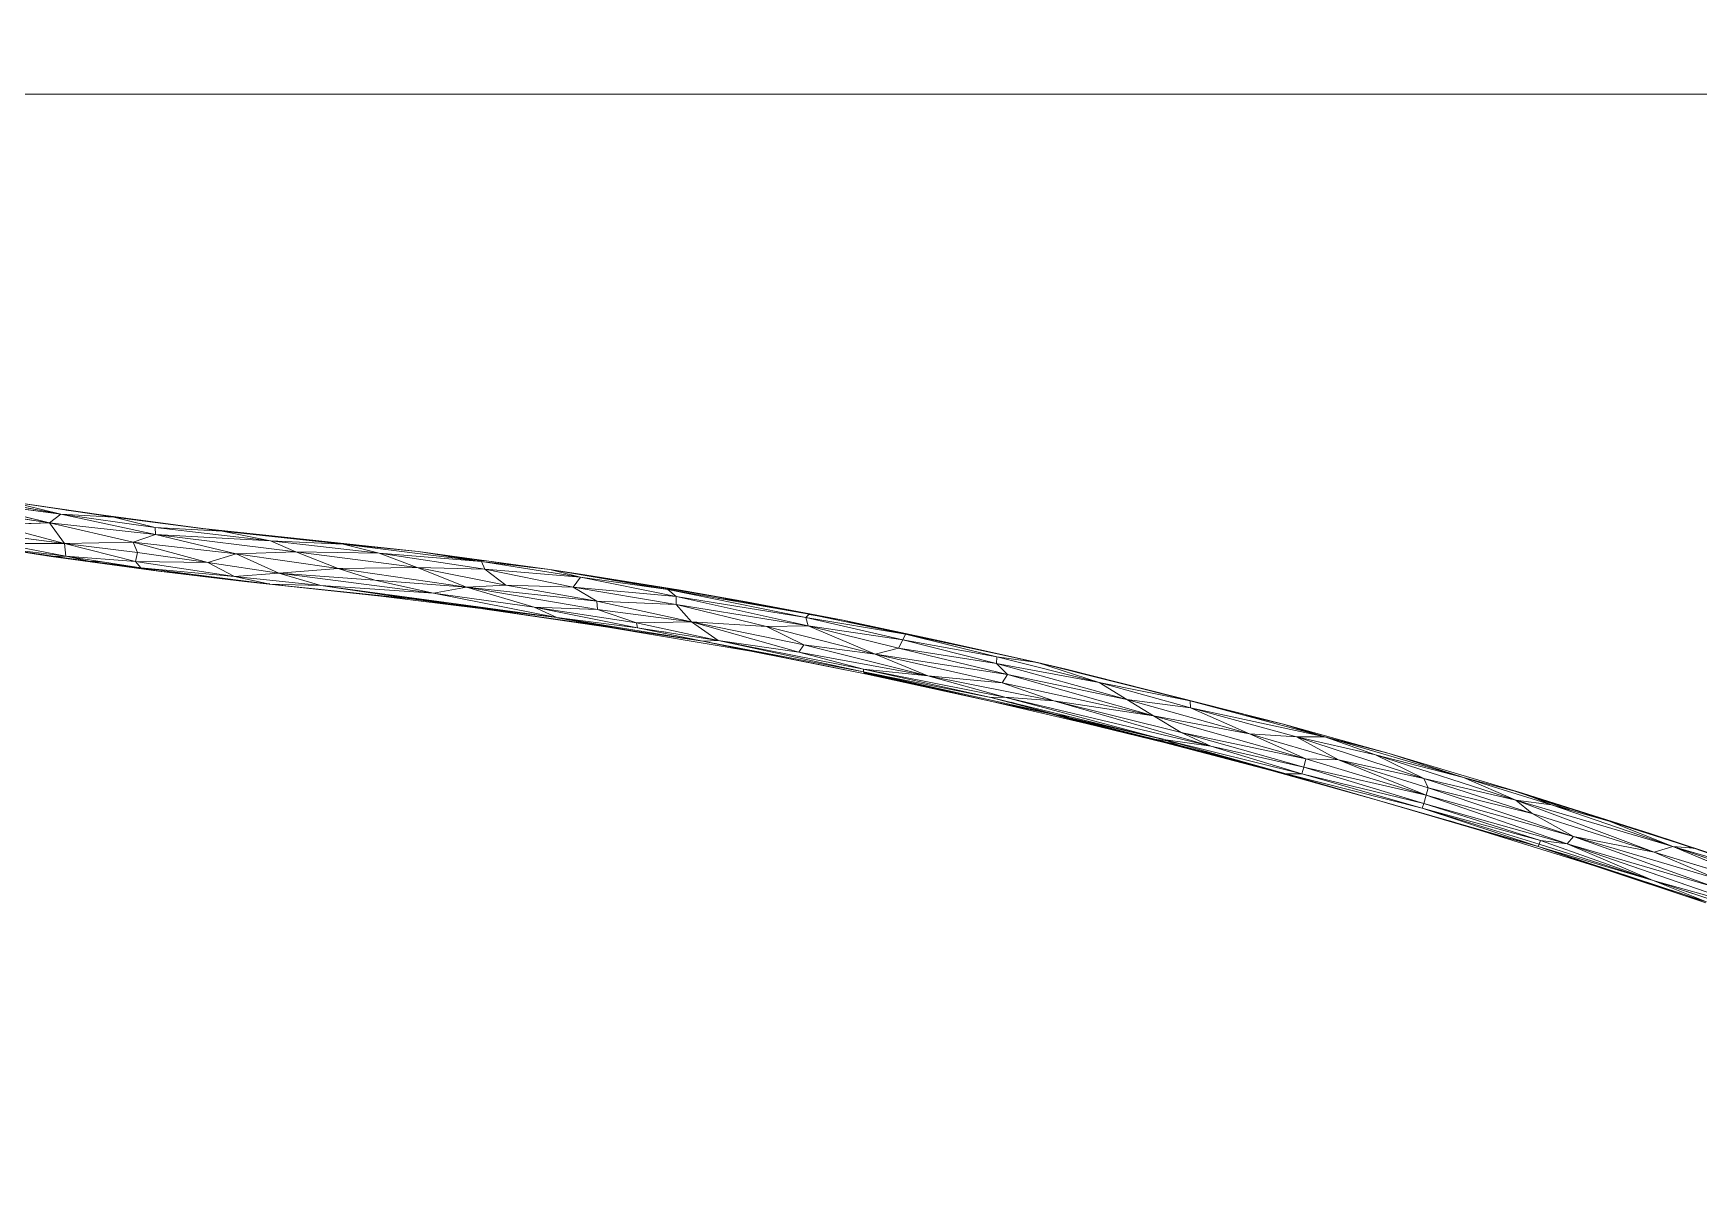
# Model space of a CAD drawing. Header units: inches. Extents: x -1767 to 184, y -1065 to 157.
# Drawn here: x -700.45 to -691.51, y -221.86 to -215.67 of the extents above; entities that cross this region are included whole.
import ezdxf

# ---------------------------------------------------------------- set-up
doc = ezdxf.new("R2010")
doc.units = ezdxf.units.IN
doc.header["$MEASUREMENT"] = 0
for name, color, linetype, lineweight in [('A-DETL-GENF', 92, 'Continuous', 9), ('E-LITE-EQPM', 33, 'Continuous', 9), ('G-IMPT', 8, 'Continuous', 9)]:
    doc.layers.add(name, color=color, linetype=linetype, lineweight=lineweight)

# ---------------------------------------------------------------- blocks, each defined once
blk = doc.blocks.new('flos_pendant16 - flos_pendant - 3D View - _3D__dwg_FLOS_AIM_Pendant_Lamps_dwg-2425-_3D_-5700993-FIRST FLOOR')
at = {"layer": 'G-IMPT'}
for p, q in [((12.507, -5.265), (11.225, -5.028)), ((12.364, -5.372), (11.099, -5.182)), ((12.364, -5.372), (11.17, -5.083)), ((12.507, -5.265), (11.17, -5.083)), ((13.048, -5.276), (11.858, -5.105)), ((13.175, -5.303), (11.858, -5.105)), ((12.507, -5.265), (11.858, -5.105)), ((12.507, -5.265), (11.858, -5.105)), ((13.048, -5.276), (12.574, -5.213)), ((13.048, -5.276), (12.574, -5.213)), ((12.364, -5.372), (11.671, -5.397)), ((12.553, -5.633), (11.671, -5.397)), ((12.553, -5.633), (11.671, -5.397)), ((12.364, -5.372), (12.507, -5.265)), ((12.507, -5.265), (12.364, -5.372)), ((13.703, -5.518), (12.364, -5.372)), ((13.419, -5.617), (12.364, -5.372)), ((12.364, -5.372), (12.553, -5.633)), ((13.419, -5.617), (12.364, -5.372)), ((12.364, -5.372), (12.553, -5.633)), ((12.364, -5.372), (13.703, -5.518)), ((13.703, -5.518), (12.507, -5.265)), ((13.697, -5.43), (12.507, -5.265)), ((13.175, -5.303), (12.507, -5.265)), ((13.175, -5.303), (12.507, -5.265)), ((13.697, -5.43), (12.507, -5.265)), ((14.296, -5.444), (13.048, -5.276)), ((14.541, -5.477), (13.048, -5.276)), ((13.175, -5.303), (13.048, -5.276)), ((13.175, -5.303), (13.048, -5.276)), ((14.541, -5.477), (13.175, -5.303)), ((13.697, -5.43), (13.175, -5.303)), ((15.151, -5.598), (13.697, -5.43)), ((13.703, -5.518), (13.697, -5.43)), ((14.541, -5.477), (13.697, -5.43)), ((15.151, -5.598), (13.697, -5.43)), ((15.484, -5.57), (14.296, -5.444)), ((14.541, -5.477), (14.296, -5.444)), ((12.386, -5.796), (10.885, -5.559)), ((12.553, -5.633), (11.679, -5.518)), ((12.553, -5.633), (11.742, -5.633)), ((12.573, -5.793), (11.742, -5.633)), ((12.553, -5.633), (11.742, -5.633)), ((13.419, -5.617), (12.553, -5.633)), ((13.45, -5.862), (12.553, -5.633)), ((13.474, -5.746), (12.553, -5.633)), ((12.553, -5.633), (12.573, -5.793)), ((13.703, -5.518), (13.419, -5.617)), ((14.717, -5.763), (13.419, -5.617)), ((14.36, -5.873), (13.419, -5.617)), ((13.419, -5.617), (13.474, -5.746)), ((13.474, -5.746), (13.419, -5.617)), ((15.47, -5.738), (13.703, -5.518)), ((15.151, -5.598), (13.703, -5.518)), ((14.717, -5.763), (13.703, -5.518)), ((16.064, -5.642), (14.541, -5.477)), ((15.151, -5.598), (14.541, -5.477)), ((15.484, -5.57), (14.541, -5.477)), ((16.064, -5.642), (15.151, -5.598)), ((16.518, -5.757), (15.151, -5.598)), ((15.47, -5.738), (15.151, -5.598)), ((16.518, -5.757), (15.151, -5.598)), ((17.01, -5.735), (15.484, -5.57)), ((16.064, -5.642), (15.484, -5.57)), ((16.226, -5.655), (15.484, -5.57)), ((15.484, -5.57), (16.226, -5.655)), ((16.226, -5.655), (16.064, -5.64)), ((17.807, -5.862), (16.064, -5.642)), ((17.01, -5.735), (16.064, -5.642)), ((16.064, -5.642), (16.518, -5.757)), ((16.333, -5.668), (16.226, -5.655)), ((12.386, -5.796), (11.811, -5.702)), ((12.573, -5.793), (11.811, -5.702)), ((12.386, -5.796), (11.83, -5.71)), ((12.881, -5.859), (11.83, -5.71)), ((11.83, -5.71), (12.881, -5.859)), ((12.386, -5.796), (12.573, -5.793)), ((13.738, -5.982), (12.386, -5.796)), ((13.516, -5.941), (12.386, -5.796)), ((12.881, -5.859), (12.386, -5.796)), ((12.573, -5.792), (12.881, -5.859)), ((12.573, -5.792), (12.881, -5.859)), ((13.516, -5.941), (12.573, -5.793)), ((13.45, -5.862), (12.573, -5.793)), ((13.36, -5.917), (12.881, -5.859)), ((13.738, -5.982), (12.881, -5.859)), ((13.001, -5.86), (12.881, -5.859)), ((13.45, -5.862), (13.474, -5.746)), ((14.36, -5.873), (13.45, -5.862)), ((14.695, -6.048), (13.45, -5.862)), ((13.516, -5.941), (13.45, -5.862)), ((14.36, -5.873), (13.474, -5.746)), ((13.474, -5.746), (14.36, -5.873)), ((14.717, -5.763), (14.36, -5.873)), ((15.253, -6.007), (14.36, -5.873)), ((14.36, -5.873), (14.695, -6.048)), ((14.36, -5.873), (14.695, -6.048)), ((14.36, -5.873), (15.253, -6.007)), ((15.47, -5.738), (14.717, -5.763)), ((15.253, -6.007), (14.717, -5.763)), ((16.001, -5.95), (14.717, -5.763)), ((16.996, -5.936), (15.47, -5.738)), ((16.518, -5.757), (15.47, -5.738)), ((16.001, -5.95), (15.47, -5.738)), ((15.47, -5.738), (16.996, -5.936)), ((17.849, -5.958), (16.518, -5.757)), ((17.807, -5.862), (16.518, -5.757)), ((16.996, -5.936), (16.518, -5.757)), ((18.671, -5.96), (17.01, -5.735)), ((17.807, -5.862), (17.01, -5.735)), ((17.873, -5.853), (17.01, -5.735)), ((17.873, -5.853), (17.386, -5.795)), ((17.873, -5.853), (17.482, -5.81)), ((17.873, -5.853), (17.712, -5.846)), ((19.055, -6.057), (17.807, -5.862)), ((18.671, -5.96), (17.807, -5.862)), ((17.849, -5.958), (17.807, -5.862)), ((18.671, -5.96), (17.873, -5.853)), ((18.44, -5.934), (17.873, -5.853)), ((15.14, -6.145), (13.516, -5.941)), ((14.695, -6.048), (13.516, -5.941)), ((13.516, -5.941), (13.738, -5.982)), ((14.822, -6.112), (13.738, -5.982)), ((15.14, -6.145), (13.738, -5.982)), ((14.128, -6.018), (13.738, -5.982)), ((14.645, -6.083), (14.822, -6.112)), ((15.253, -6.007), (14.695, -6.048)), ((15.784, -6.164), (14.695, -6.048)), ((15.14, -6.145), (14.695, -6.048)), ((15.253, -6.007), (16.001, -5.95)), ((16.001, -5.95), (15.253, -6.007)), ((15.784, -6.164), (15.253, -6.007)), ((17.202, -6.26), (15.253, -6.007)), ((15.253, -6.007), (16.466, -6.095)), ((15.784, -6.164), (15.253, -6.007)), ((15.253, -6.007), (16.466, -6.095)), ((16.996, -5.936), (16.001, -5.95)), ((17.62, -6.183), (16.001, -5.95)), ((16.466, -6.095), (16.001, -5.95)), ((16.466, -6.095), (16.001, -5.95)), ((17.62, -6.183), (16.001, -5.95)), ((17.62, -6.183), (16.996, -5.936)), ((18.115, -6.158), (16.996, -5.936)), ((17.849, -5.958), (16.996, -5.936)), ((17.62, -6.183), (16.996, -5.936)), ((16.996, -5.936), (18.115, -6.158)), ((16.996, -5.936), (17.849, -5.958)), ((18.965, -6.183), (17.849, -5.958)), ((19.055, -6.057), (17.849, -5.958)), ((18.115, -6.158), (17.849, -5.958)), ((18.671, -5.96), (19.108, -6.029)), ((20.155, -6.213), (18.671, -5.96)), ((20.315, -6.222), (18.671, -5.96)), ((19.055, -6.057), (18.671, -5.96)), ((19.108, -6.029), (18.901, -6)), ((18.965, -6.183), (19.055, -6.057)), ((19.108, -6.029), (18.996, -6.016)), ((19.108, -6.029), (18.996, -6.016)), ((20.155, -6.213), (19.055, -6.057)), ((20.26, -6.299), (19.055, -6.057)), ((20.315, -6.222), (19.108, -6.029)), ((21.145, -6.367), (19.108, -6.029)), ((19.527, -6.106), (19.108, -6.029)), ((16.54, -6.296), (14.822, -6.112)), ((15.14, -6.141), (14.822, -6.112)), ((15.14, -6.145), (14.822, -6.112)), ((15.784, -6.164), (15.14, -6.145)), ((16.54, -6.296), (15.14, -6.145)), ((16.922, -6.329), (15.14, -6.145)), ((18.756, -6.565), (15.784, -6.164)), ((15.784, -6.164), (17.202, -6.26)), ((15.784, -6.164), (16.922, -6.329)), ((16.54, -6.296), (16.225, -6.257)), ((17.62, -6.183), (16.466, -6.095)), ((17.202, -6.26), (16.466, -6.095)), ((16.466, -6.095), (17.62, -6.183)), ((17.048, -6.34), (16.64, -6.28)), ((17.62, -6.183), (17.202, -6.26)), ((17.202, -6.26), (17.62, -6.183)), ((18.756, -6.565), (17.202, -6.26)), ((18.47, -6.436), (17.202, -6.26)), ((18.756, -6.565), (17.202, -6.26)), ((17.62, -6.183), (18.115, -6.158)), ((19.262, -6.359), (17.62, -6.183)), ((18.47, -6.436), (17.62, -6.183)), ((19.27, -6.464), (17.62, -6.183)), ((19.262, -6.359), (18.115, -6.158)), ((18.965, -6.183), (18.115, -6.158)), ((18.115, -6.158), (19.262, -6.359)), ((20.262, -6.403), (18.965, -6.183)), ((20.26, -6.299), (18.965, -6.183)), ((19.262, -6.359), (18.965, -6.183)), ((19.262, -6.359), (18.965, -6.183)), ((21.937, -6.524), (20.155, -6.213)), ((21.895, -6.563), (20.155, -6.213)), ((20.155, -6.213), (20.26, -6.299)), ((20.155, -6.213), (20.315, -6.222)), ((21.145, -6.367), (20.315, -6.222)), ((21.937, -6.524), (20.315, -6.222)), ((17.794, -6.45), (16.54, -6.296)), ((16.54, -6.296), (16.922, -6.329)), ((16.54, -6.296), (17.048, -6.34)), ((17.048, -6.34), (16.922, -6.326)), ((17.048, -6.34), (16.922, -6.326)), ((18.756, -6.565), (16.922, -6.329)), ((17.794, -6.45), (16.922, -6.329)), ((17.331, -6.373), (17.048, -6.34)), ((17.794, -6.45), (17.048, -6.34)), ((19.399, -6.686), (17.794, -6.45)), ((19.424, -6.684), (17.794, -6.45)), ((18.756, -6.565), (17.794, -6.45)), ((17.997, -6.463), (17.794, -6.45)), ((18.756, -6.565), (18.47, -6.436)), ((18.47, -6.436), (19.773, -6.695)), ((18.47, -6.436), (19.762, -6.634)), ((18.47, -6.436), (19.27, -6.464)), ((19.27, -6.464), (18.47, -6.436)), ((18.47, -6.436), (19.762, -6.634)), ((20.452, -6.618), (19.262, -6.359)), ((20.262, -6.403), (19.262, -6.359)), ((19.262, -6.359), (19.27, -6.464)), ((19.27, -6.464), (19.262, -6.359)), ((20.452, -6.618), (19.27, -6.464)), ((19.762, -6.634), (19.27, -6.464)), ((19.762, -6.634), (19.27, -6.464)), ((20.452, -6.618), (19.27, -6.464)), ((21.923, -6.67), (20.26, -6.299)), ((21.895, -6.563), (20.26, -6.299)), ((20.262, -6.403), (20.26, -6.299)), ((20.262, -6.403), (20.26, -6.299)), ((20.26, -6.299), (21.895, -6.563)), ((21.923, -6.67), (20.262, -6.403)), ((20.452, -6.618), (20.262, -6.403)), ((21.398, -6.678), (20.262, -6.403)), ((21.398, -6.678), (20.262, -6.403)), ((20.262, -6.403), (20.452, -6.618)), ((21.145, -6.367), (20.793, -6.325)), ((22.366, -6.598), (21.145, -6.367)), ((21.937, -6.524), (21.145, -6.367)), ((20.598, -6.865), (18.756, -6.565)), ((19.399, -6.686), (18.756, -6.565)), ((18.756, -6.565), (19.773, -6.695)), ((18.756, -6.565), (19.399, -6.686)), ((20.598, -6.865), (18.756, -6.565)), ((19.424, -6.684), (18.756, -6.569)), ((21.2, -6.991), (19.399, -6.686)), ((20.598, -6.865), (19.399, -6.686)), ((19.689, -6.73), (19.424, -6.684)), ((19.424, -6.684), (19.689, -6.73)), ((20.452, -6.618), (19.762, -6.634)), ((20.452, -6.618), (19.762, -6.634)), ((20.79, -6.854), (19.762, -6.634)), ((19.773, -6.695), (19.762, -6.634)), ((19.762, -6.634), (20.79, -6.854)), ((20.79, -6.854), (19.773, -6.695)), ((20.598, -6.865), (19.773, -6.695)), ((20.598, -6.865), (19.773, -6.695)), ((20.135, -6.751), (19.858, -6.712)), ((20.135, -6.751), (19.858, -6.712)), ((21.808, -7.002), (20.452, -6.618)), ((21.868, -6.909), (20.452, -6.618)), ((20.79, -6.854), (20.452, -6.618)), ((20.452, -6.618), (21.398, -6.678)), ((21.923, -6.67), (21.398, -6.678)), ((21.398, -6.678), (21.923, -6.67)), ((21.868, -6.909), (21.398, -6.678)), ((22.767, -7.027), (21.398, -6.678)), ((21.398, -6.678), (21.868, -6.909)), ((22.767, -7.027), (21.398, -6.678)), ((21.937, -6.524), (21.895, -6.563)), ((23.152, -6.774), (21.895, -6.563)), ((23.116, -6.846), (21.895, -6.563)), ((21.923, -6.67), (21.895, -6.563)), ((21.923, -6.67), (21.895, -6.563)), ((21.895, -6.563), (23.116, -6.846)), ((23.116, -6.846), (21.923, -6.67)), ((23.061, -6.953), (21.923, -6.67)), ((22.767, -7.027), (21.923, -6.67)), ((22.767, -7.027), (21.923, -6.67)), ((23.152, -6.774), (21.937, -6.524)), ((22.366, -6.598), (21.937, -6.524)), ((22.366, -6.598), (21.937, -6.527)), ((22.366, -6.598), (23.581, -6.857)), ((23.152, -6.774), (22.366, -6.598)), ((22.366, -6.598), (22.718, -6.685)), ((20.79, -6.854), (20.598, -6.865)), ((22.621, -7.25), (20.598, -6.865)), ((21.2, -6.991), (20.598, -6.865)), ((22.641, -7.275), (20.598, -6.865)), ((22.621, -7.25), (20.79, -6.854)), ((21.808, -7.002), (20.79, -6.854)), ((20.79, -6.854), (22.621, -7.214)), ((22.621, -7.25), (20.79, -6.854)), ((20.79, -6.854), (21.808, -7.002)), ((20.79, -6.854), (22.621, -7.214)), ((21.808, -7.002), (21.868, -6.909)), ((23.43, -7.299), (21.868, -6.909)), ((21.868, -6.909), (22.767, -7.027)), ((21.868, -6.909), (23.43, -7.299)), ((23.116, -6.846), (23.061, -6.953)), ((23.116, -6.846), (23.061, -6.953)), ((23.152, -6.774), (23.116, -6.846)), ((24.296, -7.143), (23.116, -6.846)), ((24.301, -7.06), (23.116, -6.846)), ((24.296, -7.143), (23.116, -6.846)), ((24.815, -7.132), (23.152, -6.774)), ((24.301, -7.06), (23.152, -6.774)), ((23.152, -6.774), (23.581, -6.857)), ((24.815, -7.132), (23.581, -6.857)), ((25.175, -7.214), (23.581, -6.857)), ((24.02, -6.961), (23.581, -6.857)), ((21.2, -6.991), (22.641, -7.275)), ((21.584, -7.063), (21.2, -6.991)), ((21.584, -7.063), (21.2, -6.991)), ((21.2, -6.991), (22.641, -7.275)), ((23.43, -7.299), (21.808, -7.002)), ((21.808, -7.002), (22.621, -7.214)), ((23.061, -6.953), (22.767, -7.027)), ((23.061, -6.953), (22.767, -7.027)), ((24.367, -7.387), (22.767, -7.027)), ((24.433, -7.283), (22.767, -7.027)), ((23.43, -7.299), (22.767, -7.027)), ((23.43, -7.299), (22.767, -7.027)), ((24.433, -7.283), (23.061, -6.953)), ((24.296, -7.143), (23.061, -6.953)), ((24.296, -7.143), (24.301, -7.06)), ((24.815, -7.132), (24.301, -7.06)), ((25.588, -7.382), (24.301, -7.06)), ((25.588, -7.382), (24.301, -7.06)), ((24.815, -7.132), (25.175, -7.214)), ((24.815, -7.132), (26.737, -7.613)), ((24.815, -7.132), (25.588, -7.382)), ((24.403, -7.569), (22.621, -7.214)), ((24.227, -7.572), (22.621, -7.214)), ((22.621, -7.25), (22.621, -7.214)), ((23.43, -7.299), (22.621, -7.214)), ((22.621, -7.214), (23.43, -7.299)), ((25.024, -7.781), (22.621, -7.25)), ((24.238, -7.621), (22.621, -7.25)), ((24.227, -7.572), (22.621, -7.25)), ((22.621, -7.25), (22.641, -7.275)), ((25.024, -7.781), (22.621, -7.25)), ((22.621, -7.25), (24.227, -7.572)), ((22.912, -7.314), (22.628, -7.258)), ((22.912, -7.314), (22.628, -7.258)), ((24.238, -7.621), (22.631, -7.262)), ((24.238, -7.621), (22.641, -7.275)), ((24.403, -7.569), (23.43, -7.299)), ((25.019, -7.613), (23.43, -7.299)), ((24.367, -7.387), (23.43, -7.299)), ((23.43, -7.299), (24.403, -7.569)), ((25.588, -7.382), (24.296, -7.143)), ((25.94, -7.596), (24.296, -7.143)), ((24.433, -7.283), (24.296, -7.143)), ((24.367, -7.387), (24.433, -7.283)), ((26.275, -7.805), (24.433, -7.283)), ((25.94, -7.596), (24.433, -7.283)), ((27.914, -7.907), (25.175, -7.214)), ((26.737, -7.613), (25.175, -7.214)), ((25.726, -7.36), (25.175, -7.214)), ((25.175, -7.214), (25.381, -7.273)), ((26.275, -7.805), (24.367, -7.387)), ((25.019, -7.613), (24.367, -7.387)), ((26.275, -7.805), (24.367, -7.387)), ((26.737, -7.613), (25.588, -7.382)), ((25.588, -7.382), (25.94, -7.596)), ((25.588, -7.382), (26.74, -7.704)), ((25.588, -7.382), (26.74, -7.704)), ((25.94, -7.596), (25.588, -7.382)), ((24.403, -7.569), (24.227, -7.572)), ((26.399, -8.102), (24.227, -7.572)), ((25.024, -7.781), (24.227, -7.572)), ((25.428, -7.899), (24.238, -7.621)), ((25.024, -7.781), (24.238, -7.621)), ((24.983, -7.778), (24.238, -7.621)), ((26.399, -8.102), (24.403, -7.569)), ((26.995, -8.185), (24.403, -7.569)), ((24.403, -7.569), (25.019, -7.613)), ((24.403, -7.569), (26.399, -8.102)), ((24.48, -7.633), (24.66, -7.685)), ((24.48, -7.633), (24.66, -7.685)), ((26.624, -8.011), (25.019, -7.613)), ((26.275, -7.805), (25.019, -7.613)), ((26.995, -8.185), (25.019, -7.613)), ((25.019, -7.613), (26.275, -7.805)), ((25.019, -7.613), (26.624, -8.011)), ((27.482, -8.031), (25.94, -7.596)), ((26.275, -7.805), (25.94, -7.596)), ((25.94, -7.596), (26.74, -7.704)), ((27.482, -8.031), (25.94, -7.596)), ((25.94, -7.596), (26.74, -7.704)), ((26.275, -7.805), (25.94, -7.596)), ((28.431, -8.066), (26.737, -7.613)), ((27.914, -7.907), (26.737, -7.613)), ((26.737, -7.613), (26.74, -7.704)), ((28.076, -8.069), (26.74, -7.704)), ((28.431, -8.066), (26.74, -7.704)), ((27.482, -8.031), (26.74, -7.704)), ((26.74, -7.704), (28.431, -8.066)), ((26.215, -8.088), (24.983, -7.778)), ((26.399, -8.098), (24.983, -7.778)), ((25.428, -7.899), (24.983, -7.778)), ((25.223, -7.815), (24.983, -7.778)), ((26.597, -8.187), (25.024, -7.781)), ((26.399, -8.102), (25.024, -7.781)), ((26.594, -8.174), (25.024, -7.781)), ((25.428, -7.899), (25.024, -7.781)), ((26.597, -8.187), (25.428, -7.899)), ((26.215, -8.088), (25.428, -7.899)), ((28.194, -8.344), (26.275, -7.805)), ((27.482, -8.031), (26.275, -7.805)), ((26.624, -8.011), (26.275, -7.805)), ((26.624, -8.011), (26.275, -7.805)), ((27.482, -8.031), (26.275, -7.805)), ((27.914, -7.907), (27.432, -7.799)), ((27.914, -7.907), (27.432, -7.799)), ((29.244, -8.278), (27.914, -7.907)), ((29.057, -8.229), (27.914, -7.907)), ((28.29, -8.029), (27.914, -7.907)), ((28.431, -8.066), (27.914, -7.907)), ((26.215, -8.088), (26.597, -8.187)), ((26.215, -8.088), (27.757, -8.49)), ((26.215, -8.088), (27.147, -8.311)), ((26.215, -8.088), (26.489, -8.124)), ((26.215, -8.088), (26.489, -8.124)), ((27.147, -8.311), (26.215, -8.088)), ((27.944, -8.534), (26.399, -8.102)), ((28.145, -8.534), (26.399, -8.102)), ((26.399, -8.102), (26.594, -8.174)), ((26.399, -8.102), (26.995, -8.185)), ((27.944, -8.534), (26.399, -8.102)), ((26.597, -8.187), (26.594, -8.174)), ((27.944, -8.534), (26.594, -8.174)), ((28.167, -8.449), (26.624, -8.011)), ((28.194, -8.344), (26.624, -8.011)), ((26.624, -8.011), (26.995, -8.185)), ((28.604, -8.358), (27.482, -8.031)), ((28.194, -8.344), (27.482, -8.031)), ((28.076, -8.069), (27.482, -8.031)), ((28.194, -8.344), (27.482, -8.031)), ((28.076, -8.069), (28.431, -8.066)), ((29.682, -8.592), (28.076, -8.069)), ((28.604, -8.358), (28.076, -8.069)), ((29.071, -8.295), (28.076, -8.069)), ((28.076, -8.069), (28.604, -8.358)), ((29.071, -8.295), (28.076, -8.069)), ((28.076, -8.069), (29.682, -8.592)), ((28.431, -8.069), (28.296, -8.031)), ((28.431, -8.069), (28.296, -8.031)), ((30.179, -8.581), (28.431, -8.066)), ((29.244, -8.278), (28.431, -8.066)), ((29.071, -8.295), (28.431, -8.066)), ((26.597, -8.187), (27.757, -8.49)), ((26.597, -8.187), (27.944, -8.534)), ((28.167, -8.449), (26.995, -8.185)), ((28.145, -8.534), (26.995, -8.185)), ((26.995, -8.185), (28.167, -8.449)), ((28.167, -8.449), (28.194, -8.344)), ((28.167, -8.449), (28.194, -8.344)), ((29.709, -8.803), (28.194, -8.344)), ((28.604, -8.358), (28.194, -8.344)), ((29.734, -8.71), (28.604, -8.358)), ((29.682, -8.592), (28.604, -8.358)), ((29.709, -8.803), (28.604, -8.358)), ((29.734, -8.71), (28.604, -8.358)), ((28.604, -8.358), (29.682, -8.592)), ((30.839, -8.864), (29.071, -8.295)), ((29.682, -8.592), (29.071, -8.295)), ((30.179, -8.581), (29.071, -8.295)), ((30.839, -8.864), (29.071, -8.295)), ((29.682, -8.592), (29.071, -8.295)), ((30.924, -8.776), (29.244, -8.278)), ((30.179, -8.581), (29.244, -8.278)), ((27.757, -8.49), (29.079, -8.861)), ((28.706, -8.753), (27.757, -8.49)), ((27.757, -8.49), (27.944, -8.534)), ((27.757, -8.49), (29.079, -8.861)), ((31.122, -9.447), (27.944, -8.534)), ((29.66, -8.965), (27.944, -8.534)), ((27.944, -8.534), (28.145, -8.534)), ((27.944, -8.534), (31.122, -9.447)), ((28.167, -8.449), (28.145, -8.534)), ((29.66, -8.965), (28.145, -8.534)), ((29.679, -8.905), (28.145, -8.534)), ((28.145, -8.534), (29.679, -8.905)), ((29.679, -8.905), (28.167, -8.449)), ((29.709, -8.803), (28.167, -8.449)), ((29.709, -8.803), (28.167, -8.449)), ((30.839, -8.864), (29.682, -8.592)), ((31.045, -9.031), (29.682, -8.592)), ((29.734, -8.71), (29.682, -8.592)), ((30.839, -8.864), (30.179, -8.581)), ((31.287, -8.922), (30.179, -8.581)), ((30.924, -8.776), (30.179, -8.581)), ((30.179, -8.581), (31.287, -8.922)), ((29.679, -8.905), (29.709, -8.803)), ((29.734, -8.71), (29.709, -8.803)), ((31.565, -9.323), (29.709, -8.803)), ((31.485, -9.416), (29.709, -8.803)), ((31.565, -9.323), (29.709, -8.803)), ((29.709, -8.803), (31.485, -9.416)), ((31.045, -9.031), (29.734, -8.71)), ((29.734, -8.71), (31.565, -9.323)), ((32.544, -9.287), (30.735, -8.721)), ((31.522, -8.988), (30.803, -8.744)), ((30.803, -8.744), (31.522, -8.988)), ((30.828, -8.751), (32.016, -9.129)), ((32.016, -9.129), (30.828, -8.751)), ((32.544, -9.287), (30.924, -8.776)), ((32.016, -9.128), (30.924, -8.776)), ((31.287, -8.922), (30.924, -8.776)), ((30.924, -8.776), (31.287, -8.922)), ((30.924, -8.776), (32.544, -9.287)), ((30.38, -9.243), (29.079, -8.861)), ((29.079, -8.861), (30.38, -9.243)), ((29.66, -8.965), (29.679, -8.905)), ((31.122, -9.447), (29.66, -8.965)), ((31.133, -9.419), (29.66, -8.965)), ((29.66, -8.965), (31.15, -9.375)), ((31.133, -9.419), (29.66, -8.965)), ((31.122, -9.447), (29.66, -8.965)), ((31.15, -9.375), (29.679, -8.905)), ((31.485, -9.416), (29.679, -8.905)), ((32.818, -9.449), (30.839, -8.864)), ((30.839, -8.864), (31.287, -8.922)), ((30.839, -8.864), (31.045, -9.031)), ((30.839, -8.864), (32.582, -9.518)), ((32.818, -9.449), (31.287, -8.922)), ((32.016, -9.128), (31.287, -8.922)), ((30.009, -9.127), (30.38, -9.243)), ((31.045, -9.031), (32.582, -9.518)), ((31.045, -9.031), (31.565, -9.323)), ((31.045, -9.031), (32.582, -9.518)), ((33.082, -9.471), (32.016, -9.128)), ((32.818, -9.449), (32.016, -9.128)), ((32.016, -9.128), (32.544, -9.287)), ((32.016, -9.128), (33.082, -9.471)), ((30.38, -9.243), (31.831, -9.694)), ((31.111, -9.444), (30.38, -9.243)), ((31.122, -9.447), (30.38, -9.243)), ((31.122, -9.447), (31.133, -9.419)), ((31.133, -9.419), (31.15, -9.375)), ((32.568, -9.876), (31.133, -9.419)), ((32.568, -9.876), (31.133, -9.419)), ((32.568, -9.876), (31.15, -9.375)), ((31.15, -9.375), (31.485, -9.416)), ((31.485, -9.416), (31.15, -9.375)), ((31.15, -9.375), (32.568, -9.876)), ((31.565, -9.323), (31.485, -9.416)), ((32.568, -9.876), (31.485, -9.416)), ((33.932, -10.26), (31.485, -9.416)), ((31.485, -9.416), (33.335, -9.955)), ((32.582, -9.518), (31.565, -9.323)), ((31.565, -9.323), (33.335, -9.955)), ((31.565, -9.323), (33.371, -9.854)), ((32.582, -9.518), (31.565, -9.323)), ((31.565, -9.323), (33.371, -9.854)), ((32.544, -9.287), (34.119, -9.812)), ((33.082, -9.471), (32.544, -9.287)), ((33.082, -9.472), (32.544, -9.287)), ((33.082, -9.471), (32.544, -9.287)), ((33.242, -10.145), (31.122, -9.447)), ((31.122, -9.447), (32.568, -9.876)), ((31.122, -9.447), (31.831, -9.694)), ((31.122, -9.448), (31.831, -9.694)), ((32.818, -9.449), (32.582, -9.518)), ((32.582, -9.518), (33.371, -9.854)), ((32.582, -9.518), (34.097, -9.983)), ((33.082, -9.471), (32.818, -9.449)), ((32.818, -9.449), (34.097, -9.983)), ((32.818, -9.449), (34.116, -9.892)), ((32.818, -9.449), (34.124, -9.832)), ((33.082, -9.471), (34.124, -9.832)), ((33.082, -9.471), (34.119, -9.812)), ((34.124, -9.832), (33.082, -9.471)), ((31.831, -9.694), (33.234, -10.156)), ((32.134, -9.78), (31.831, -9.694)), ((33.242, -10.145), (31.831, -9.694)), ((33.242, -10.145), (32.568, -9.876)), ((32.568, -9.876), (33.932, -10.26)), ((32.568, -9.876), (33.962, -10.335)), ((32.568, -9.876), (33.932, -10.26)), ((32.902, -10.033), (33.234, -10.156))]:
    blk.add_line(p, q, dxfattribs=at)
at = {"layer": 'G-IMPT', "flags": 128}
for points in [[(12.364, -5.372), (11.17, -5.083), (11.225, -5.028), (11.858, -5.105), (10.695, -4.916), (10.706, -4.924), (11.683, -5.084)], [(11.225, -5.028), (12.507, -5.265), (11.17, -5.083), (11.099, -5.182), (12.364, -5.372), (11.671, -5.397)], [(13.175, -5.303), (11.858, -5.105), (13.048, -5.276)], [(12.386, -5.796), (11.83, -5.71), (9.986, -5.401)], [(11.671, -5.397), (11.679, -5.518), (12.553, -5.633)], [(12.507, -5.265), (13.703, -5.518), (15.47, -5.738)], [(14.541, -5.477), (13.048, -5.276), (14.296, -5.444)], [(13.697, -5.43), (13.175, -5.303), (13.048, -5.276), (13.175, -5.303)], [(13.697, -5.43), (14.541, -5.477), (13.175, -5.303)], [(16.001, -5.95), (14.717, -5.763), (13.419, -5.617), (13.703, -5.518), (13.697, -5.43)], [(14.296, -5.444), (14.541, -5.477), (16.064, -5.642), (15.151, -5.598), (15.47, -5.738)], [(15.151, -5.598), (14.541, -5.477), (15.484, -5.57), (14.296, -5.444)], [(11.811, -5.702), (10.579, -5.482), (11.742, -5.633), (11.811, -5.702), (12.386, -5.796), (12.573, -5.793), (13.45, -5.862)], [(11.742, -5.633), (12.573, -5.793), (11.811, -5.702), (10.885, -5.559), (12.386, -5.796), (12.881, -5.859), (13.001, -5.86)], [(12.573, -5.793), (12.553, -5.633), (13.419, -5.617)], [(13.45, -5.862), (12.553, -5.633), (13.474, -5.746)], [(13.419, -5.617), (14.36, -5.873), (13.45, -5.862), (13.516, -5.941), (12.573, -5.793)], [(14.717, -5.763), (13.703, -5.518), (15.151, -5.598)], [(16.518, -5.757), (17.807, -5.862), (16.064, -5.642), (15.484, -5.57), (17.01, -5.735)], [(16.333, -5.668), (16.226, -5.655), (16.064, -5.64)], [(17.01, -5.735), (16.064, -5.642), (16.518, -5.757)], [(14.695, -6.048), (13.516, -5.941), (15.14, -6.145), (13.738, -5.982), (13.516, -5.941), (12.386, -5.796), (13.738, -5.982), (12.881, -5.859), (13.36, -5.917)], [(14.695, -6.048), (13.45, -5.862), (13.474, -5.746)], [(15.47, -5.738), (14.717, -5.763), (14.36, -5.873)], [(16.922, -6.329), (15.14, -6.145), (15.784, -6.164), (14.695, -6.048), (15.253, -6.007), (14.717, -5.763)], [(16.001, -5.95), (15.47, -5.738), (16.518, -5.757)], [(17.849, -5.958), (16.518, -5.757), (16.996, -5.936), (16.001, -5.95)], [(18.671, -5.96), (17.01, -5.735), (17.807, -5.862), (19.055, -6.057), (17.849, -5.958), (18.115, -6.158)], [(17.01, -5.735), (17.873, -5.853), (18.44, -5.934)], [(17.482, -5.81), (17.873, -5.853), (17.386, -5.795)], [(18.115, -6.158), (18.965, -6.183), (17.849, -5.958), (17.807, -5.862), (18.671, -5.96), (17.873, -5.853), (17.712, -5.846)], [(14.645, -6.083), (14.822, -6.112), (13.738, -5.982), (14.128, -6.018)], [(15.14, -6.141), (14.822, -6.112), (15.14, -6.145), (14.695, -6.048)], [(15.253, -6.007), (17.202, -6.26), (16.466, -6.095)], [(19.108, -6.029), (18.671, -5.96), (20.155, -6.213), (19.055, -6.057), (20.26, -6.299), (18.965, -6.183)], [(18.965, -6.183), (19.055, -6.057), (18.671, -5.96), (20.315, -6.222)], [(18.901, -6), (19.108, -6.029), (21.145, -6.367), (20.315, -6.222), (20.155, -6.213)], [(20.155, -6.213), (21.937, -6.524), (20.315, -6.222), (19.108, -6.029), (19.527, -6.106)], [(14.822, -6.112), (16.54, -6.296), (16.225, -6.257)], [(15.14, -6.145), (16.54, -6.296), (17.794, -6.45)], [(19.27, -6.464), (17.62, -6.183), (18.47, -6.436), (17.202, -6.26), (15.784, -6.164)], [(15.784, -6.164), (18.756, -6.565), (16.922, -6.329), (16.54, -6.296), (17.048, -6.34), (17.331, -6.373)], [(17.794, -6.45), (16.922, -6.329), (15.784, -6.164)], [(16.64, -6.28), (17.048, -6.34), (17.794, -6.45)], [(19.262, -6.359), (17.62, -6.183), (18.115, -6.158)], [(18.965, -6.183), (20.262, -6.403), (19.262, -6.359), (20.452, -6.618)], [(21.895, -6.563), (20.155, -6.213), (20.26, -6.299), (21.923, -6.67), (20.262, -6.403)], [(19.399, -6.686), (17.794, -6.45), (18.756, -6.565)], [(18.756, -6.569), (19.424, -6.684), (17.794, -6.45), (17.997, -6.463)], [(18.47, -6.436), (19.773, -6.695), (18.756, -6.565), (18.47, -6.436)], [(24.301, -7.06), (23.152, -6.774), (21.895, -6.563), (21.937, -6.524), (22.366, -6.598), (21.145, -6.367), (20.793, -6.325)], [(21.145, -6.367), (21.937, -6.524), (23.152, -6.774), (23.116, -6.846), (24.301, -7.06)], [(21.2, -6.991), (19.399, -6.686), (20.598, -6.865)], [(21.2, -6.991), (20.598, -6.865), (20.79, -6.854), (19.773, -6.695), (19.762, -6.634)], [(22.621, -7.214), (21.808, -7.002), (20.452, -6.618), (21.398, -6.678)], [(21.868, -6.909), (20.452, -6.618), (20.79, -6.854)], [(23.116, -6.846), (21.923, -6.67), (23.061, -6.953)], [(23.152, -6.774), (22.366, -6.598), (21.937, -6.527)], [(23.581, -6.857), (22.366, -6.598), (22.718, -6.685)], [(22.641, -7.275), (20.598, -6.865), (22.621, -7.25)], [(23.43, -7.299), (21.808, -7.002), (21.868, -6.909), (22.767, -7.027)], [(25.588, -7.382), (26.737, -7.613), (24.815, -7.132), (23.152, -6.774), (23.581, -6.857), (25.175, -7.214), (27.914, -7.907), (26.737, -7.613), (25.175, -7.214), (25.726, -7.36)], [(24.02, -6.961), (23.581, -6.857), (24.815, -7.132), (25.588, -7.382)], [(24.367, -7.387), (22.767, -7.027), (24.433, -7.283)], [(24.433, -7.283), (23.061, -6.953), (24.296, -7.143)], [(25.381, -7.273), (25.175, -7.214), (24.815, -7.132), (24.301, -7.06), (24.296, -7.143), (25.94, -7.596), (24.433, -7.283)], [(25.428, -7.899), (24.238, -7.621), (22.621, -7.25), (22.621, -7.214)], [(24.227, -7.572), (22.621, -7.214), (24.403, -7.569)], [(22.631, -7.262), (24.238, -7.621), (22.641, -7.275), (22.621, -7.25)], [(24.367, -7.387), (23.43, -7.299), (25.019, -7.613)], [(26.275, -7.805), (24.433, -7.283), (24.296, -7.143), (25.588, -7.382)], [(24.433, -7.283), (24.367, -7.387), (25.019, -7.613), (24.403, -7.569), (26.995, -8.185), (25.019, -7.613)], [(24.403, -7.569), (24.227, -7.572), (25.024, -7.781), (24.238, -7.621), (24.983, -7.778), (25.223, -7.815)], [(24.227, -7.572), (26.399, -8.102), (25.024, -7.781), (26.597, -8.187), (25.428, -7.899), (25.024, -7.781), (26.594, -8.174), (26.597, -8.187), (26.215, -8.088), (27.757, -8.49)], [(26.74, -7.704), (26.737, -7.613), (28.431, -8.066), (28.076, -8.069)], [(28.194, -8.344), (28.604, -8.358), (27.482, -8.031), (28.076, -8.069), (26.74, -7.704), (27.482, -8.031)], [(24.983, -7.778), (25.428, -7.899), (26.215, -8.088)], [(26.215, -8.088), (24.983, -7.778), (26.399, -8.098)], [(28.167, -8.449), (26.624, -8.011), (28.194, -8.344), (26.275, -7.805)], [(28.29, -8.029), (27.914, -7.907), (28.431, -8.066)], [(28.431, -8.066), (29.244, -8.278), (27.914, -7.907), (29.057, -8.229)], [(26.399, -8.102), (26.995, -8.185), (26.624, -8.011)], [(26.399, -8.102), (26.594, -8.174), (27.944, -8.534)], [(26.399, -8.102), (28.145, -8.534), (27.944, -8.534), (29.66, -8.965), (28.145, -8.534)], [(29.071, -8.295), (30.179, -8.581), (28.431, -8.066), (29.071, -8.295)], [(27.757, -8.49), (26.597, -8.187), (27.944, -8.534)], [(29.679, -8.905), (28.167, -8.449), (28.145, -8.534), (26.995, -8.185)], [(28.604, -8.358), (29.709, -8.803), (28.194, -8.344)], [(29.244, -8.278), (30.924, -8.776), (30.179, -8.581)], [(30.839, -8.864), (30.179, -8.581), (29.244, -8.278)], [(27.944, -8.534), (27.757, -8.49), (28.706, -8.753)], [(29.682, -8.592), (31.045, -9.031), (29.734, -8.71)], [(29.734, -8.71), (29.682, -8.592), (30.839, -8.864)], [(29.66, -8.965), (29.679, -8.905), (29.709, -8.803), (29.734, -8.71)], [(29.734, -8.71), (31.565, -9.323), (31.045, -9.031)], [(32.818, -9.449), (32.016, -9.128), (32.544, -9.287), (30.735, -8.721)], [(31.287, -8.922), (32.818, -9.449), (30.839, -8.864), (31.287, -8.922), (32.016, -9.128), (30.924, -8.776)], [(29.66, -8.965), (31.15, -9.375), (31.133, -9.419), (31.122, -9.447), (33.242, -10.145)], [(31.15, -9.375), (29.679, -8.905), (31.485, -9.416)], [(31.045, -9.031), (30.839, -8.864), (32.582, -9.518)], [(33.962, -10.335), (32.568, -9.876), (33.242, -10.145), (31.831, -9.694), (30.38, -9.243), (30.009, -9.127)], [(31.111, -9.444), (30.38, -9.243), (31.122, -9.447)], [(31.565, -9.323), (31.485, -9.416), (32.568, -9.876)], [(34.666, -10.296), (33.335, -9.955), (31.565, -9.323)], [(33.082, -9.472), (32.544, -9.287), (34.119, -9.812), (33.082, -9.471), (32.818, -9.449), (32.582, -9.518), (33.371, -9.854), (33.335, -9.955), (34.702, -10.442)], [(32.568, -9.876), (31.122, -9.447), (31.831, -9.694), (31.122, -9.448)], [(32.582, -9.518), (34.097, -9.983), (32.818, -9.449)], [(34.116, -9.892), (32.818, -9.449), (34.124, -9.832)], [(32.134, -9.78), (31.831, -9.694), (33.234, -10.156), (32.902, -10.033)]]:
    blk.add_lwpolyline(points, dxfattribs=at)
blk.add_lwpolyline([(33.932, -10.26), (33.335, -9.955), (31.485, -9.416)], close=True, dxfattribs=at)
blk = doc.blocks.new('flos_pendant16 - flos_pendant - 3D View - _3D__dwg-5700992-FIRST FLOOR')
at = {"xscale": 0.426201584994806, "yscale": 0.426201584994806, "zscale": 0.426201584994806}
blk.add_blockref('flos_pendant16 - flos_pendant - 3D View - _3D__dwg_FLOS_AIM_Pendant_Lamps_dwg-2425-_3D_-5700993-FIRST FLOOR', (0.7054, -0.3763), dxfattribs=at)
blk = doc.blocks.new('flos_pendant16 - flos_pendant16 2-5682999-FIRST FLOOR')
blk.add_blockref('flos_pendant16 - flos_pendant - 3D View - _3D__dwg-5700992-FIRST FLOOR', (0, 0))

msp = doc.modelspace()

# ---------------------------------------------------------------- hatches: boundary and pattern name
at = {"layer": 'A-DETL-GENF'}
h = msp.add_hatch(dxfattribs=at)
h.set_pattern_fill('FP1_12', style=0, pattern_type=2)
h.set_pattern_definition([(0, (0, 0), (0, 6), [])])
h.paths.add_polyline_path([(-850.187, -314.9479), (-830.0626, -314.9479), (-830.0626, -299.7935), (-556.7791, -299.7935), (-556.7791, -106.8365), (-967.9152, -51.6245), (-967.9152, -314.9479), (-962.3651, -314.9479), (-962.3651, -308.8001), (-932.3651, -308.8001), (-932.3651, -314.9479), (-853.937, -314.9479)], flags=0)
h.paths.add_polyline_path([(-751.7044, -218.2571), (-751.7044, -218.257), (-751.6517, -218.2502)], flags=0)
h.paths.add_polyline_path([(-801.0716, -213.4245), (-801.0716, -213.4244), (-801.0102, -213.4245)], flags=0)

# ---------------------------------------------------------------- block references
at = {"layer": 'E-LITE-EQPM'}
msp.add_blockref('flos_pendant16 - flos_pendant16 2-5682999-FIRST FLOOR', (-706.3416, -215.6305), dxfattribs=at)

doc.saveas('drawing.dxf')
